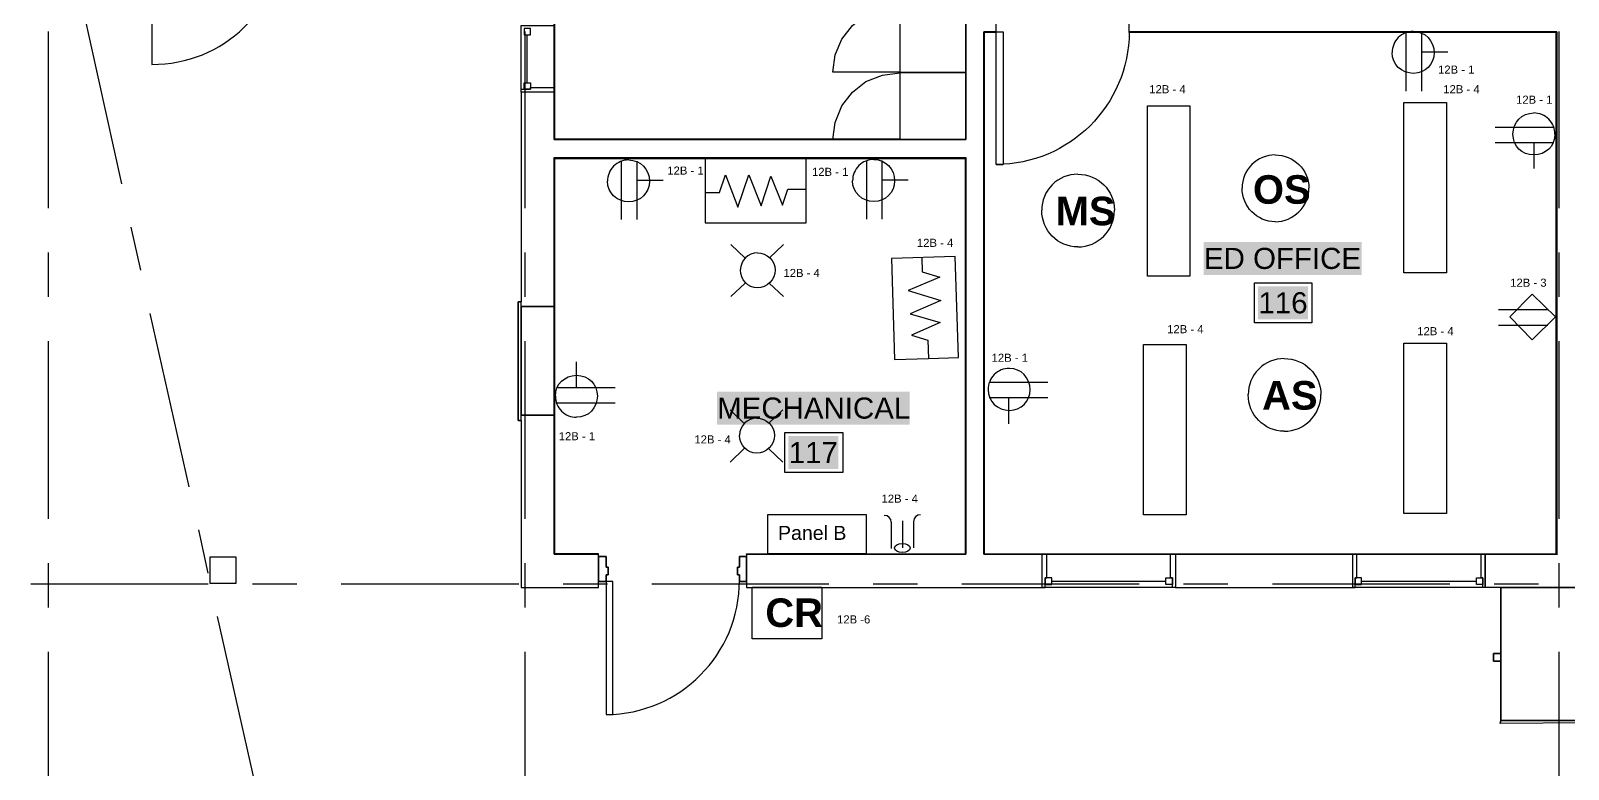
# Model space of a CAD drawing. Header units: inches. Extents: x 14.2 to 49.7, y 0.3 to 22.9.
# Drawn here: x 29.304 to 33.636, y 5.218 to 7.298 of the extents above; entities that cross this region are included whole.
import ezdxf

# ---------------------------------------------------------------- set-up
doc = ezdxf.new("R2010")
doc.units = ezdxf.units.IN
doc.header["$MEASUREMENT"] = 0
for name, color, linetype in [('PDF2_Geometry', 7, 'Continuous'), ('PDF2_Text', 7, 'Continuous'), ('PDF_Text', 7, 'Continuous')]:
    doc.layers.add(name, color=color, linetype=linetype)
doc.layers.add('PDF_Geometry', color=7, linetype='Continuous', true_color=0x777777)
doc.layers.add('PDF_Solid Fills', color=7, linetype='Continuous', true_color=0xffffff)
doc.styles.add('PDF Arial', font='arial.ttf')
doc.styles.add('PDF ArialRoundedMT Bold', font='arialbd.ttf')
doc.styles.get("Standard").update_dxf_attribs({"font": 'arial.ttf'})

msp = doc.modelspace()

# ---------------------------------------------------------------- linework, layer by layer
at = {"lineweight": 25}
for p, q in [((31.4892, 6.9373), (31.2049, 6.9373)), ((31.2049, 6.9373), (31.2049, 6.7572)), ((31.4892, 6.8526), (31.4892, 6.9373)), ((31.2449, 6.8428), (31.2616, 6.8921)), ((31.2616, 6.8921), (31.2968, 6.8017)), ((31.2968, 6.8017), (31.3277, 6.8928)), ((31.3277, 6.8928), (31.3622, 6.8053)), ((31.3622, 6.8053), (31.3894, 6.8892)), ((31.3894, 6.8892), (31.4225, 6.8067)), ((31.4225, 6.8067), (31.4375, 6.8526)), ((31.4375, 6.8526), (31.4892, 6.8526)), ((31.4892, 6.7572), (31.4892, 6.8526)), ((31.2049, 6.8428), (31.2449, 6.8428)), ((31.2049, 6.7572), (31.4892, 6.7572)), ((31.9093, 6.6623), (31.7293, 6.6566)), ((31.7293, 6.6566), (31.7382, 6.3724)), ((31.8148, 6.6593), (31.8161, 6.6193)), ((31.9182, 6.3781), (31.9093, 6.6623)), ((31.8659, 6.6042), (31.7766, 6.5662)), ((31.8161, 6.6193), (31.8659, 6.6042)), ((31.7766, 6.5662), (31.8686, 6.5382)), ((31.8686, 6.5382), (31.7822, 6.501)), ((31.7822, 6.501), (31.867, 6.4763)), ((31.867, 6.4763), (31.7856, 6.4407)), ((31.7856, 6.4407), (31.8319, 6.4271)), ((31.8319, 6.4271), (31.8336, 6.3754)), ((31.7382, 6.3724), (31.8336, 6.3754)), ((31.8336, 6.3754), (31.9182, 6.3781)), ((31.7289, 5.9136), (31.7289, 5.8398)), ((31.7602, 5.9178), (31.7602, 5.8412)), ((31.7918, 5.9153), (31.7918, 5.8414))]:
    msp.add_line(p, q, dxfattribs=at)
msp.add_lwpolyline([(31.3814, 5.9359), (31.6582, 5.9358), (31.6581, 5.8252), (31.3814, 5.8253)], close=True, dxfattribs=at)
for centre, start, end in [((31.8113, 5.9153), 89.9768, 179.9768), ((31.7094, 5.9136), 0.0232, 90.0232)]:
    msp.add_arc(centre, 0.0195, start, end, dxfattribs=at)
msp.add_ellipse((31.7602, 5.8412), major_axis=(0.0223, 0), ratio=0.562044, dxfattribs=at)
at = {"layer": 'PDF2_Geometry', "lineweight": 25}
for points in [[(33.1801, 7.1284), (33.1801, 7.2934)], [(33.2234, 7.1284), (33.2234, 7.2934)], [(33.2967, 7.2384), (33.2234, 7.2384)], [(33.4307, 7.0269), (33.5957, 7.0269)], [(33.4307, 6.9835), (33.5957, 6.9835)], [(33.5407, 6.9102), (33.5407, 6.9835)], [(30.9692, 6.7663), (30.9692, 6.9313)], [(31.0126, 6.7663), (31.0126, 6.9313)], [(31.6599, 6.7676), (31.6599, 6.9326)], [(31.7033, 6.7676), (31.7033, 6.9326)], [(31.0859, 6.8763), (31.0126, 6.8763)], [(31.7766, 6.8776), (31.7033, 6.8776)], [(31.2771, 6.696), (31.3171, 6.6576)], [(31.4254, 6.696), (31.3854, 6.6576)], [(31.2771, 6.5493), (31.3171, 6.5876)], [(31.4254, 6.5493), (31.3854, 6.5876)], [(33.4401, 6.5127), (33.5784, 6.5127)], [(33.4401, 6.4694), (33.5784, 6.4694)], [(30.8409, 6.3661), (30.8409, 6.2927)], [(30.9509, 6.2927), (30.7859, 6.2927)], [(32.1701, 6.3073), (32.0051, 6.3073)], [(30.9509, 6.2494), (30.7859, 6.2494)], [(32.1701, 6.264), (32.0051, 6.264)], [(32.0601, 6.1906), (32.0601, 6.264)], [(31.275, 6.2301), (31.315, 6.1918)], [(31.4233, 6.2301), (31.3833, 6.1918)], [(31.275, 6.0834), (31.315, 6.1218)], [(31.4233, 6.0834), (31.3833, 6.1218)]]:
    msp.add_lwpolyline(points, dxfattribs=at)
for points in [[(32.5706, 7.0865), (32.5706, 6.6066), (32.4506, 6.6066), (32.4506, 7.0865)], [(33.2933, 7.0962), (33.2933, 6.6162), (33.1733, 6.6162), (33.1733, 7.0962)], [(33.6001, 6.4927), (33.5351, 6.4277), (33.4717, 6.4927), (33.5351, 6.5561)], [(32.5601, 6.4143), (32.5601, 5.9343), (32.4401, 5.9343), (32.4401, 6.4143)], [(33.2933, 6.4182), (33.2933, 5.9383), (33.1733, 5.9383), (33.1733, 6.4182)], [(31.5334, 5.7307), (31.5334, 5.5857), (31.3367, 5.5857), (31.3367, 5.7307)]]:
    msp.add_lwpolyline(points, close=True, dxfattribs=at)
for centre, radius, start, end in [((33.1998, 7.237), 0.0597, 89.7603, 180.2397), ((33.5393, 7.0071), 0.0597, 359.7603, 90.2397), ((30.989, 6.8749), 0.0597, 89.7603, 180.2397), ((31.6797, 6.8762), 0.0597, 89.7603, 180.2397), ((32.8105, 6.8554), 0.0932, 89.9056, 180.0944), ((32.254, 6.7933), 0.101, 89.6269, 180.3731), ((32.8097, 6.8563), 0.096, 270.6194, 359.3806), ((32.2541, 6.7932), 0.1038, 270.2862, 359.7138), ((31.3521, 6.6243), 0.0484, 90.0411, 179.9589), ((32.8356, 6.2739), 0.101, 89.6269, 180.3731), ((32.0615, 6.2876), 0.0597, 89.7603, 180.2397), ((30.8423, 6.2692), 0.0597, 179.7603, 270.2397), ((32.8357, 6.2738), 0.1038, 270.2862, 359.7138), ((31.35, 6.1584), 0.0484, 90.0411, 179.9589)]:
    msp.add_arc(centre, radius, start, end, dxfattribs=at)
for points in [[(33.2001, 7.2967), (33.2334, 7.2967), (33.2584, 7.2701), (33.2584, 7.2367)], [(33.2001, 7.1784), (33.1667, 7.1784), (33.1401, 7.2034), (33.1401, 7.2367)], [(33.2584, 7.2367), (33.2584, 7.2034), (33.2334, 7.1784), (33.2001, 7.1784)], [(33.4807, 7.0069), (33.4807, 7.0402), (33.5057, 7.0669), (33.539, 7.0669)], [(33.539, 6.9485), (33.5057, 6.9485), (33.4807, 6.9735), (33.4807, 7.0069)], [(33.599, 7.0069), (33.599, 6.9735), (33.5724, 6.9485), (33.539, 6.9485)], [(30.9892, 6.9346), (31.0226, 6.9346), (31.0476, 6.908), (31.0476, 6.8746)], [(31.6799, 6.9359), (31.7133, 6.9359), (31.7383, 6.9093), (31.7383, 6.8759)], [(32.8107, 6.9486), (32.8624, 6.9486), (32.9057, 6.9069), (32.9057, 6.8553)], [(32.2547, 6.8943), (32.3113, 6.8943), (32.358, 6.8493), (32.358, 6.7926)], [(30.9892, 6.8163), (30.9559, 6.8163), (30.9292, 6.8413), (30.9292, 6.8746)], [(31.0476, 6.8746), (31.0476, 6.8413), (31.0226, 6.8163), (30.9892, 6.8163)], [(31.6799, 6.8176), (31.6466, 6.8176), (31.6199, 6.8426), (31.6199, 6.8759)], [(31.7383, 6.8759), (31.7383, 6.8426), (31.7133, 6.8176), (31.6799, 6.8176)], [(32.8107, 6.7603), (32.759, 6.7603), (32.7174, 6.8036), (32.7174, 6.8553)], [(32.2547, 6.6893), (32.198, 6.6893), (32.153, 6.736), (32.153, 6.7926)], [(31.3521, 6.6726), (31.3788, 6.6726), (31.4021, 6.651), (31.4021, 6.6243)], [(31.3521, 6.5743), (31.3254, 6.5743), (31.3038, 6.5976), (31.3038, 6.6243)], [(31.4021, 6.6243), (31.4021, 6.5976), (31.3788, 6.5743), (31.3521, 6.5743)], [(32.8362, 6.375), (32.8929, 6.375), (32.9396, 6.33), (32.9396, 6.2733)], [(30.7825, 6.2694), (30.7825, 6.3027), (30.8092, 6.3277), (30.8425, 6.3277)], [(30.8425, 6.3277), (30.8759, 6.3277), (30.9009, 6.3027), (30.9009, 6.2694)], [(32.1201, 6.2873), (32.1201, 6.3206), (32.0951, 6.3473), (32.0618, 6.3473)], [(32.0018, 6.2873), (32.0018, 6.254), (32.0285, 6.229), (32.0618, 6.229)], [(32.0618, 6.229), (32.0951, 6.229), (32.1201, 6.254), (32.1201, 6.2873)], [(30.9009, 6.2694), (30.9009, 6.2361), (30.8759, 6.2094), (30.8425, 6.2094)], [(32.8362, 6.17), (32.7796, 6.17), (32.7346, 6.2166), (32.7346, 6.2733)], [(31.35, 6.2068), (31.3767, 6.2068), (31.4, 6.1851), (31.4, 6.1584)], [(31.35, 6.1084), (31.3233, 6.1084), (31.3017, 6.1318), (31.3017, 6.1584)], [(31.4, 6.1584), (31.4, 6.1318), (31.3767, 6.1084), (31.35, 6.1084)]]:
    msp.add_open_spline(points, degree=3, dxfattribs=at)
at = {"layer": 'PDF_Geometry', "lineweight": 25}
for points in [[(33.681, 5.7302), (33.4027, 5.7302), (33.4027, 5.8235), (33.6043, 5.8235), (33.6043, 7.2952), (32.3994, 7.2952), (32.3994, 7.3452), (33.6043, 7.3452), (33.6043, 8.8534), (31.9894, 8.8534), (31.9894, 8.8218), (31.9394, 8.8218), (31.9394, 8.8968), (31.9394, 8.9268), (31.9894, 8.9268), (33.6743, 8.9268), (34.116, 8.9268), (34.116, 8.8968), (34.116, 8.8534), (33.9293, 8.8534)], [(31.9394, 8.2751), (31.9394, 6.9918), (30.7794, 6.9918), (30.7794, 7.1252), (30.6861, 7.1252), (30.6861, 6.5352)], [(30.7794, 8.2734), (30.8094, 8.2734), (30.7794, 8.2734), (30.7794, 7.6551), (30.7794, 8.2751), (30.7794, 7.6551), (30.7794, 6.9918)], [(31.7527, 6.9935), (30.7811, 6.9935), (30.7811, 7.6551), (30.7811, 8.2718), (30.8094, 8.2718), (30.8094, 8.2734), (30.8094, 8.2751), (30.8311, 8.2751), (30.8311, 7.9001), (30.8094, 7.9001), (30.8094, 8.2751)], [(31.7527, 7.1818), (31.5644, 7.1818), (31.5711, 7.2302), (31.5894, 7.2752), (31.6194, 7.3135), (31.6577, 7.3435), (31.7044, 7.3618), (31.7527, 7.3685), (31.5644, 7.3685), (31.5711, 7.4168), (31.5894, 7.4618), (31.6194, 7.5018), (31.6577, 7.5318), (31.7044, 7.5501), (31.7527, 7.5568), (31.5644, 7.5568), (31.5711, 7.6051), (31.5894, 7.6501), (31.6194, 7.6885), (31.6577, 7.7185), (31.7044, 7.7368), (31.7527, 7.7435)], [(31.9394, 6.9918), (30.7794, 6.9918), (30.7794, 7.6551), (30.7794, 7.0302)], [(29.5611, 6.8668), (29.4528, 7.3552)], [(30.6861, 6.2002), (30.6861, 5.8235), (30.6861, 5.7302), (30.9044, 5.7302), (30.9044, 5.8235), (30.7794, 5.8235), (30.7794, 6.9418), (31.9394, 6.9418), (31.9394, 5.8235), (31.3211, 5.8235), (31.3211, 5.7302), (32.1544, 5.7302), (32.1544, 5.8235), (31.9894, 5.8235), (31.9894, 6.9668), (31.9894, 7.2952), (32.0244, 7.2952), (32.0244, 7.3452)], [(29.3545, 6.7985), (29.3545, 7.2968)], [(30.6978, 6.7985), (30.6978, 7.2968)], [(30.7028, 7.1518), (30.7028, 7.2868)], [(31.9894, 7.2952), (31.9894, 7.2952)], [(31.9894, 7.2952), (31.9894, 6.9668), (31.9894, 5.8235), (33.606, 5.8235)], [(32.0244, 7.2952), (32.0244, 7.2952)], [(32.0244, 7.2952), (32.0444, 7.2952)], [(32.0444, 7.2952), (32.0444, 6.9218)], [(32.3994, 7.2952), (32.3994, 7.2952)], [(33.6043, 7.2952), (32.3994, 7.2952), (33.6043, 7.2952)], [(33.6043, 7.2952), (33.6043, 7.2952)], [(33.6043, 7.2952), (33.6043, 5.8235), (33.6043, 7.2952)], [(33.611, 6.7985), (33.611, 7.2968)], [(31.7527, 6.9918), (31.5644, 6.9918), (31.5711, 7.0402), (31.5894, 7.0868), (31.6194, 7.1252), (31.6577, 7.1552), (31.7044, 7.1735), (31.7527, 7.1802)], [(31.9377, 7.1818), (31.9377, 7.1802)], [(31.9394, 7.1818), (31.9394, 7.1802)], [(30.6861, 7.1252), (30.6861, 7.1335), (30.7128, 7.1335), (30.7128, 7.1385), (30.7794, 7.1385), (30.7794, 7.1252)], [(30.7794, 6.9918), (31.7527, 6.9918), (30.7794, 6.9918)], [(31.9394, 6.9918), (31.9394, 6.9918)], [(30.9044, 5.8235), (30.9044, 5.8252), (30.7811, 5.8252), (30.7811, 5.8235), (30.7794, 5.8235), (30.7811, 5.8235), (30.7811, 5.8252), (30.7811, 6.9385), (31.9377, 6.9385), (31.9377, 6.9402), (30.7794, 6.9402), (30.7794, 6.9418), (31.9394, 6.9418), (31.9394, 5.8235), (31.3211, 5.8235), (31.9377, 5.8235), (31.9394, 5.8235), (31.3211, 5.8235), (31.3211, 5.8252), (31.9377, 5.8252), (31.9377, 6.9385), (31.9377, 6.9402), (30.7794, 6.9402), (30.7794, 5.8235), (30.7794, 6.9418), (30.7794, 5.8235)], [(31.9377, 5.8235), (31.9377, 6.9402), (31.9377, 5.8235)], [(32.0244, 6.9218), (32.0444, 6.9218)], [(29.6145, 6.6235), (29.5878, 6.7452)], [(29.3545, 6.5485), (29.3545, 6.6735)], [(30.6978, 6.5485), (30.6978, 6.6735)], [(33.611, 6.5485), (33.611, 6.6735)], [(29.7511, 6.0135), (29.6411, 6.5019)], [(30.6861, 6.2002), (30.6778, 6.2002), (30.6778, 6.5352), (30.6861, 6.5352)], [(30.6861, 6.5219), (30.7794, 6.5219), (30.6861, 6.5219), (30.6861, 6.2152), (30.7794, 6.2152), (30.6861, 6.2152)], [(30.7794, 6.2152), (30.7794, 6.5219), (30.7794, 6.2152)], [(29.3545, 5.9235), (29.3545, 6.4235)], [(30.6978, 5.9235), (30.6978, 6.4235)], [(33.611, 5.9235), (33.611, 6.4235)], [(29.8045, 5.7702), (29.7778, 5.8919)], [(30.7794, 5.8235), (30.9044, 5.8235), (30.7794, 5.8235)], [(30.9044, 5.8235), (30.9044, 5.8235)], [(30.9044, 5.8169), (30.9261, 5.8169), (30.9261, 5.7869), (30.9311, 5.7869), (30.9311, 5.7652), (30.9261, 5.7652), (30.9261, 5.7469), (30.9044, 5.7469)], [(31.3211, 5.7469), (31.3011, 5.7469), (31.3011, 5.7652), (31.2961, 5.7652), (31.2961, 5.7869), (31.3011, 5.7869), (31.3011, 5.8169), (31.3211, 5.8169)], [(31.3211, 5.8235), (31.3211, 5.8235)], [(32.1544, 5.7302), (32.1627, 5.7302), (32.1627, 5.7569), (32.1677, 5.7569), (32.1677, 5.8235), (32.1544, 5.8235)], [(33.491, 5.8235), (32.3944, 5.8235)], [(32.5294, 5.7302), (32.521, 5.7302), (32.521, 5.7569), (32.516, 5.7569), (32.516, 5.8235), (32.5294, 5.8235)], [(33.0293, 5.7302), (33.036, 5.7302), (33.036, 5.7569), (33.041, 5.7569), (33.041, 5.8235), (33.0293, 5.8235)], [(33.4027, 5.7302), (33.396, 5.7302), (33.396, 5.7569), (33.391, 5.7569), (33.391, 5.8235), (33.4027, 5.8235)], [(29.3545, 5.6736), (29.3545, 5.7985)], [(30.6978, 5.6736), (30.6978, 5.7985)], [(33.611, 5.6736), (33.611, 5.7985)], [(29.3045, 5.7402), (29.8045, 5.7402)], [(29.9295, 5.7402), (30.0545, 5.7402)], [(30.1795, 5.7402), (30.6794, 5.7402)], [(30.8044, 5.7402), (30.9294, 5.7402)], [(31.0544, 5.7402), (31.5527, 5.7402)], [(31.6777, 5.7402), (31.8027, 5.7402)], [(31.9277, 5.7402), (32.4277, 5.7402)], [(32.5027, 5.7469), (32.181, 5.7469)], [(32.5527, 5.7402), (32.6777, 5.7402)], [(32.8027, 5.7402), (33.3027, 5.7402)], [(33.3777, 5.7469), (33.0543, 5.7469)], [(33.4277, 5.7402), (33.5526, 5.7402)], [(33.6876, 5.7286), (33.6876, 5.3552), (33.6876, 5.3486), (33.4443, 5.3469)], [(33.9043, 5.7286), (33.9043, 5.7302), (33.9293, 5.7302), (33.696, 5.7302), (33.6876, 5.7302), (33.681, 5.7302), (33.446, 5.7302), (33.471, 5.7302), (33.6876, 5.7302), (33.9043, 5.7302)], [(33.446, 5.7286), (33.446, 5.7286)], [(33.446, 5.3552), (33.446, 5.7286), (33.446, 5.5436)], [(33.471, 5.7302), (33.471, 5.7286)], [(29.9761, 5.0019), (29.8311, 5.6486)], [(29.3545, 5.0486), (29.3545, 5.5486)], [(30.6978, 5.0486), (30.6978, 5.5486)], [(33.611, 5.0486), (33.611, 5.5486)], [(33.446, 5.5436), (33.426, 5.5436), (33.446, 5.5436)], [(33.446, 5.5219), (33.426, 5.5219), (33.446, 5.5219)], [(33.446, 5.5219), (33.446, 5.3552)], [(33.446, 5.3552), (33.446, 5.3552)]]:
    msp.add_lwpolyline(points, dxfattribs=at)
for points in [[(29.6461, 7.5618), (29.6461, 7.2035, 0.403926), (30.0195, 7.5618)], [(32.3994, 7.2952, -0.413474), (32.0244, 6.9218), (32.0244, 7.2952), (31.9894, 7.2952), (32.0244, 7.2952), (32.0244, 7.2935), (31.991, 7.2935), (31.991, 6.9668), (31.991, 7.2952), (31.991, 6.9668), (31.991, 5.8235)]]:
    msp.add_lwpolyline(points, format="xyb", dxfattribs=at)
for points in [[(31.9394, 7.1818), (31.9394, 7.3685), (31.7527, 7.3685), (31.7527, 7.1818)], [(30.7794, 7.1252), (30.6861, 7.1252), (30.6861, 7.3135), (30.7794, 7.3135)], [(30.6944, 7.2868), (30.7128, 7.2868), (30.7128, 7.3052), (30.6944, 7.3052)], [(32.0244, 7.2952), (31.991, 7.2952)], [(31.991, 5.8252), (33.6026, 5.8252), (33.6026, 7.2935), (33.6043, 7.2935), (33.6043, 7.2952), (33.6043, 5.8235), (31.991, 5.8235), (31.991, 6.9668)], [(33.6043, 7.2952), (33.6043, 7.2935), (33.6026, 7.2935), (32.3994, 7.2935), (32.3994, 7.2952)], [(30.6944, 7.1518), (30.7128, 7.1518), (30.7128, 7.1335), (30.6944, 7.1335)], [(31.9394, 6.9918), (31.9394, 7.1802), (31.7527, 7.1802), (31.7527, 6.9918)], [(31.9377, 7.1802), (31.9377, 7.1818)], [(30.6861, 6.2002), (30.6861, 6.5352), (30.6778, 6.5352), (30.6778, 6.2002)], [(30.6778, 6.2252), (30.6778, 6.5119)], [(30.7794, 6.5119), (30.7794, 6.2252)], [(29.8828, 5.7419), (29.8828, 5.8152), (29.8095, 5.8152), (29.8095, 5.7419)], [(30.9261, 5.8169), (30.9044, 5.8169), (30.9044, 5.7469), (30.9261, 5.7469), (30.9261, 5.7652), (30.9311, 5.7652), (30.9311, 5.7869), (30.9261, 5.7869)], [(31.3211, 5.8169), (31.3011, 5.8169), (31.3011, 5.7869), (31.2961, 5.7869), (31.2961, 5.7652), (31.3011, 5.7652), (31.3011, 5.7469), (31.3211, 5.7469)], [(32.5294, 5.8235), (32.5294, 5.7302), (32.1544, 5.7302), (32.1544, 5.8235)], [(33.0293, 5.8235), (32.5294, 5.8235), (32.5294, 5.7302), (33.0293, 5.7302)], [(33.4027, 5.8235), (33.4027, 5.7302), (33.0293, 5.7302), (33.0293, 5.8235)], [(30.9261, 5.3719), (30.9444, 5.3719), (30.9444, 5.7469), (30.9261, 5.7469)], [(32.181, 5.7385), (32.181, 5.7569), (32.1627, 5.7569), (32.1627, 5.7385)], [(32.5027, 5.7385), (32.5027, 5.7569), (32.521, 5.7569), (32.521, 5.7385)], [(33.0543, 5.7385), (33.0543, 5.7569), (33.036, 5.7569), (33.036, 5.7385)], [(33.3777, 5.7385), (33.3777, 5.7569), (33.396, 5.7569), (33.396, 5.7385)], [(33.9293, 5.7286), (33.9043, 5.7286), (33.6876, 5.7286), (33.471, 5.7286), (33.446, 5.7286), (33.446, 5.7302), (33.6876, 5.7302), (33.9293, 5.7302)], [(33.426, 5.5219), (33.426, 5.5436)], [(33.446, 5.5219), (33.446, 5.5436)], [(33.446, 5.3552), (33.4443, 5.3486), (33.4443, 5.3469), (33.446, 5.3552), (33.6876, 5.3552), (33.9293, 5.3552), (33.6876, 5.3552)]]:
    msp.add_lwpolyline(points, close=True, dxfattribs=at)
at = {"layer": 'PDF_Geometry', "color": 7, "lineweight": 25}
for points in [[(32.7527, 6.5885), (32.9143, 6.5885), (32.9143, 6.4752), (32.7527, 6.4752)], [(31.4294, 6.1669), (31.5927, 6.1669), (31.5927, 6.0535), (31.4294, 6.0535)]]:
    msp.add_lwpolyline(points, close=True, dxfattribs=at)
at = {"layer": 'PDF_Geometry', "lineweight": 25}
msp.add_arc((30.9238, 5.7491), 0.3772, 270.3428, 0.1642, dxfattribs=at)
at = {"layer": 'PDF_Solid Fills', "lineweight": 25, "transparency": 33554559}
for points in [[(32.6094, 6.6102), (33.0543, 6.6102), (32.6094, 6.7035), (33.0543, 6.7035)], [(32.7627, 6.4852), (32.9027, 6.4852), (32.7627, 6.5785), (32.9027, 6.5785)], [(31.2377, 6.1885), (31.7811, 6.1885), (31.2377, 6.2819), (31.7811, 6.2819)], [(31.4394, 6.0635), (31.5794, 6.0635), (31.4394, 6.1569), (31.5794, 6.1569)]]:
    msp.add_solid(points, dxfattribs=at)

# ---------------------------------------------------------------- texts
at = {"lineweight": 25, "insert": (31.41, 5.9035), "char_height": 0.03936, "attachment_point": 1, "rotation": 359.9878}
msp.add_mtext_dynamic_manual_height_columns('Panel B', width=0.276788, gutter_width=0.7872, heights=[0], dxfattribs=at)
at = {"layer": 'PDF2_Text', "lineweight": 25, "char_height": 0.08049, "attachment_point": 4, "style": 'PDF ArialRoundedMT Bold'}
for s, insert in [('OS', (32.748, 6.8507)), ('MS', (32.1922, 6.7901)), ('AS', (32.7738, 6.2707)), ('CR', (31.3742, 5.6583))]:
    msp.add_mtext(s, dxfattribs=dict(at, insert=insert))
at = {"layer": 'PDF_Text', "lineweight": 25, "attachment_point": 4, "style": 'PDF Arial'}
for s, insert, char_height in [('12B - 1', (33.2695, 7.1891), 0.02276), ('12B - 4', (32.456, 7.1338), 0.02276), ('12B - 4', (33.2843, 7.1338), 0.02276), ('12B - 1', (33.4894, 7.1043), 0.02276), ('12B - 1', (31.098, 6.9046), 0.02276), ('12B - 1', (31.5057, 6.901), 0.02276), ('12B - 4', (31.8013, 6.701), 0.02276), ('ED OFFICE', (32.6101, 6.6567), 0.05939), ('12B - 4', (31.4252, 6.6161), 0.02276), ('12B - 3', (33.4728, 6.5885), 0.02276), ('116', (32.7635, 6.5317), 0.05939), ('12B - 4', (32.5063, 6.4578), 0.02276), ('12B - 4', (33.2109, 6.452), 0.02276), ('12B - 1', (32.0117, 6.3772), 0.02276), ('MECHANICAL', (31.2385, 6.235), 0.05939), ('12B - 1', (30.792, 6.1561), 0.02276), ('12B - 4', (31.1743, 6.1471), 0.02276), ('117', (31.4401, 6.11), 0.05939), ('12B - 4', (31.7015, 5.9802), 0.02276), ('12B -6', (31.5763, 5.6398), 0.02276)]:
    msp.add_mtext(s, dxfattribs=dict(at, insert=insert, char_height=char_height))

doc.saveas('drawing.dxf')
